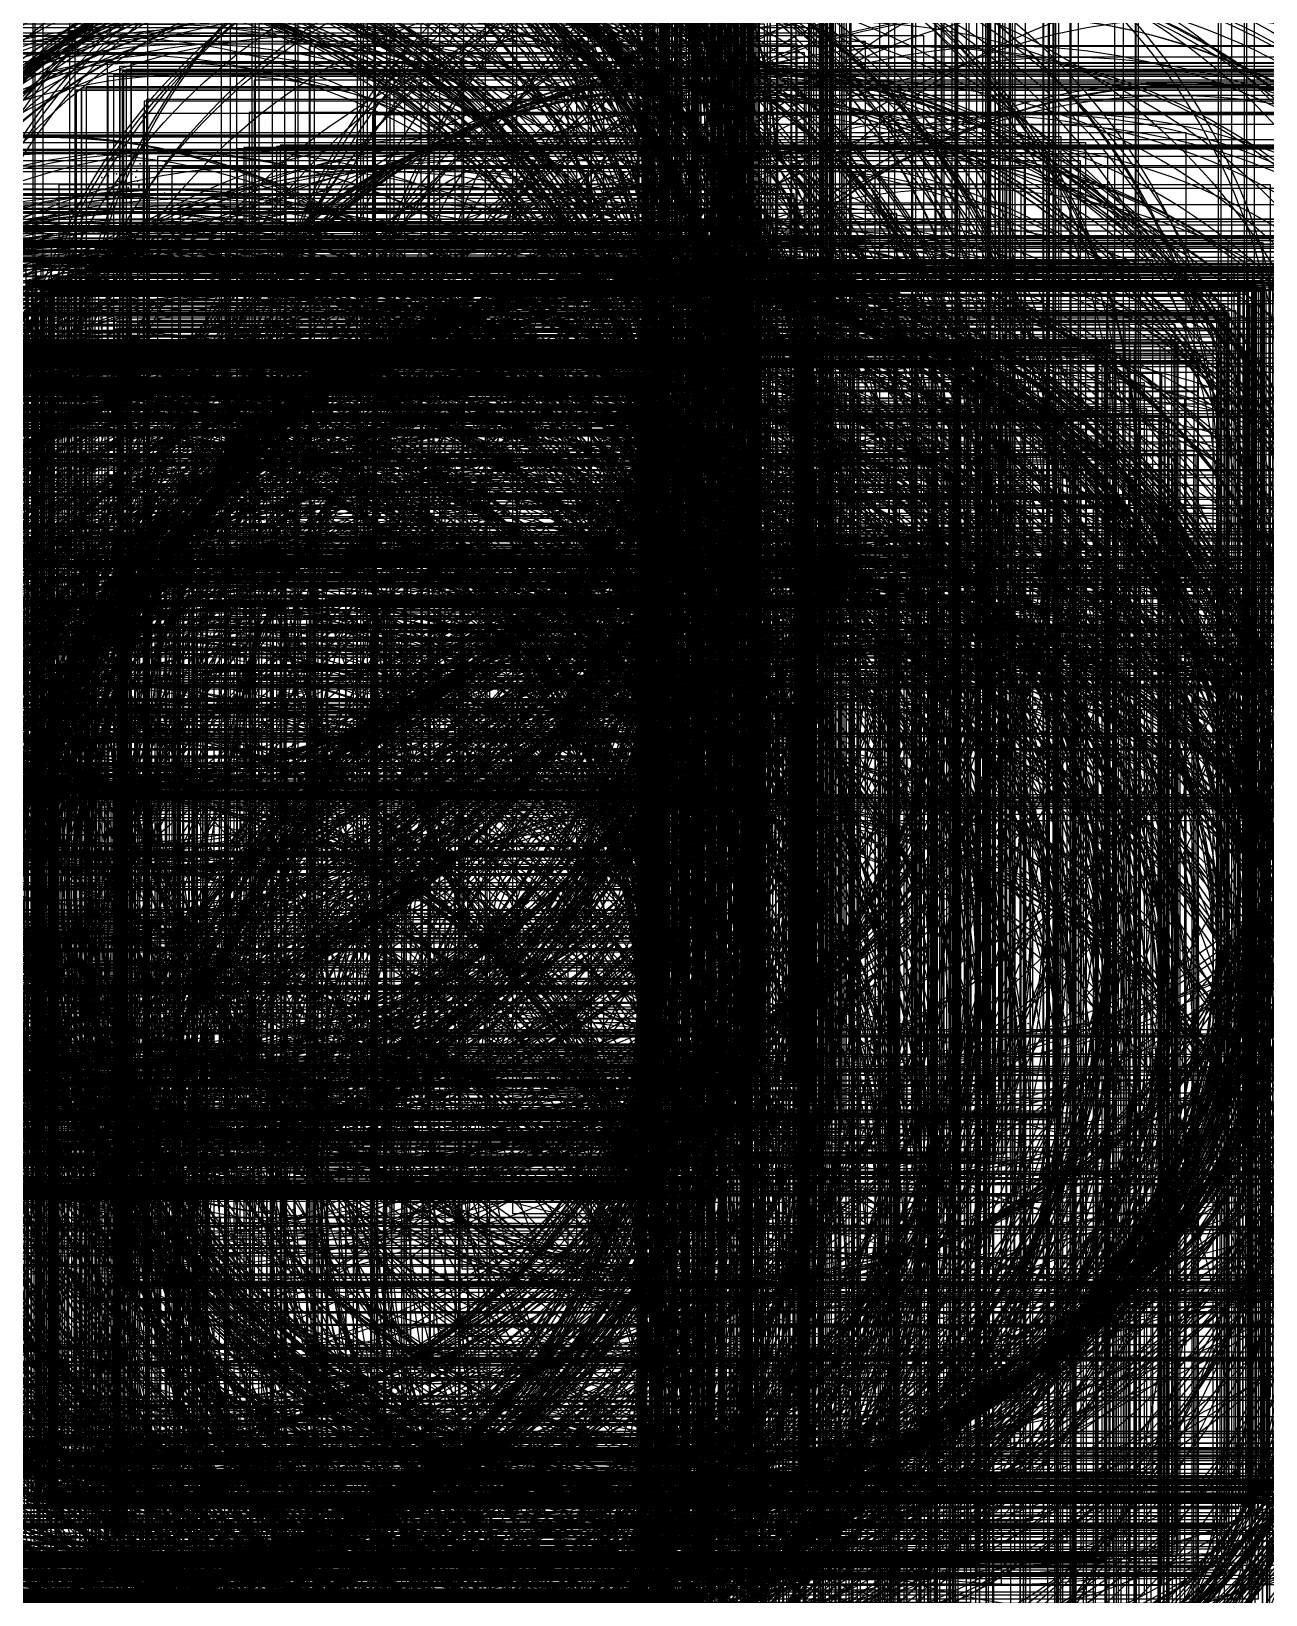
# Model space of a CAD drawing. Header units: inches. Extents: x 34.86 to 36.9, y 37.72 to 39.43.
# Drawn here: x 35.878 to 36.896, y 38.142 to 39.432 of the extents above; entities that cross this region are included whole.
import ezdxf

# ---------------------------------------------------------------- set-up
doc = ezdxf.new("R2010")
doc.units = ezdxf.units.IN
doc.header["$MEASUREMENT"] = 0
doc.header["$PDMODE"] = 96
doc.layers.add('TRAFOBINATIP', color=10, linetype='Continuous')

msp = doc.modelspace()

# ---------------------------------------------------------------- linework, layer by layer
at = {"layer": 'TRAFOBINATIP', "color": 5}
for p in [(35.9286, 39.4317), (35.974, 39.3708), (35.9742, 39.3696), (35.9446, 39.3259), (35.9728, 39.3245), (35.9459, 39.3141), (35.9482, 39.314), (35.9509, 39.314), (35.9528, 39.3172), (35.9537, 39.3124), (35.9608, 39.3139), (35.9675, 39.3224), (35.9704, 39.3218), (35.941, 39.2992), (35.964, 39.3114), (35.9938, 39.2993), (35.8992, 39.2887), (35.9476, 39.2551), (35.9532, 39.2594), (35.955, 39.2544), (35.9599, 39.2504), (35.9657, 39.2476), (35.958, 39.2443), (35.9591, 39.2368), (35.9692, 39.2363), (35.9709, 39.2414), (35.974, 39.2425), (35.8978, 39.2244), (35.8986, 39.2263), (35.9013, 39.2231), (35.9777, 39.2292), (35.8973, 39.2007), (35.9227, 39.2011), (35.9305, 39.1957), (35.9337, 39.1988), (35.9716, 39.2064), (35.974, 39.2069), (35.8927, 39.1869), (35.9043, 39.1876), (35.9064, 39.1917), (35.9352, 39.1953), (35.9357, 39.1871), (35.9389, 39.1839), (35.9506, 39.1828), (35.9534, 39.1893), (35.8831, 39.1743), (35.9289, 39.1722), (35.9398, 39.1734), (35.8913, 39.1496), (35.9135, 39.1503), (35.9303, 39.1564), (35.9364, 39.1446), (35.9024, 39.1408), (35.9069, 39.1376), (35.9184, 39.1434), (35.9388, 39.138), (35.9429, 39.1373), (35.9669, 39.1384), (35.8945, 39.1215), (35.8969, 39.1248), (35.8974, 39.1246), (35.8781, 39.1056), (35.8873, 39.1174), (35.9759, 39.1077), (36.4138, 39.1081), (36.0389, 39.0961), (36.0542, 39.0956), (36.4093, 39.1044), (36.6466, 39.103), (36.6993, 39.1019), (35.9409, 39.0795), (35.9457, 39.0832), (35.9457, 39.083), (35.9604, 39.0796), (35.9627, 39.0836), (35.9722, 39.0922), (35.9787, 39.0839), (36.0333, 39.0811), (36.045, 39.0886), (36.0506, 39.0893), (36.5626, 39.0856), (36.7344, 39.0875), (35.959, 39.0771), (35.9677, 39.0718), (35.9694, 39.076), (35.97, 39.0704), (35.973, 39.0734), (35.9743, 39.0691), (35.9784, 39.0731), (36.0282, 39.0783), (36.2719, 39.0759), (36.279, 39.0778), (36.289, 39.0708), (36.5599, 39.0745), (36.5655, 39.0731), (36.6076, 39.0774), (35.9734, 39.0636), (35.9734, 39.0608), (36.0054, 39.0649), (36.009, 39.0642), (36.0195, 39.0613), (36.0199, 39.0566), (36.0217, 39.0568), (36.1654, 39.0625), (36.1667, 39.0612), (36.1772, 39.0615), (36.1849, 39.0544), (36.2894, 39.0655), (36.2915, 39.0581), (36.3683, 39.0558), (36.7782, 39.0661), (35.9061, 39.0412), (35.9207, 39.0464), (35.9698, 39.0435), (35.9728, 39.0499), (36.0202, 39.0459), (36.0316, 39.0418), (36.1049, 39.0416), (36.1377, 39.0512), (36.2171, 39.0408), (36.3573, 39.0514), (36.3597, 39.0497), (36.655, 39.0456), (35.884, 39.03), (35.8916, 39.0299), (35.9555, 39.0382), (35.9874, 39.0401), (36.0317, 39.0383), (36.0342, 39.0345), (36.0377, 39.0312), (36.0398, 39.0366), (36.0398, 39.0339), (36.0469, 39.0344), (36.2127, 39.03), (36.2181, 39.0338), (36.2211, 39.038), (36.2218, 39.0358), (36.2233, 39.037), (36.2258, 39.037), (36.2349, 39.0352), (36.2418, 39.0393), (36.705, 39.0297), (35.887, 39.019), (35.9281, 39.0195), (35.9382, 39.0217), (35.942, 39.0256), (36.0331, 39.0191), (36.0352, 39.0209), (36.0451, 39.0226), (36.0465, 39.0242), (36.0485, 39.0234), (36.0531, 39.0257), (36.0854, 39.0188), (36.1043, 39.0165), (36.3573, 39.0202), (36.3872, 39.0206), (36.5346, 39.0173), (35.8833, 39.0109), (35.8905, 39.0037), (35.8976, 39.0139), (35.9105, 39.0097), (35.9149, 39.0145), (35.9268, 39.0086), (36.0903, 39.0096), (36.1051, 39.0127), (36.1245, 39.0059), (36.1629, 39.0036), (36.1696, 39.0029), (36.1735, 39.0024), (36.1794, 39.0054), (36.1857, 39.0023), (36.3808, 39.0108), (36.85, 39.0069), (35.8965, 38.9996), (35.8987, 39.0019), (35.9013, 38.9963), (35.9114, 38.9913), (35.9203, 39.0013), (35.926, 38.9974), (35.9268, 38.9994), (35.9852, 38.9908), (36.1076, 39.0016), (36.1237, 38.9932), (36.1678, 38.9996), (36.1687, 38.9906), (36.1732, 38.999), (36.2134, 39.0005), (36.2358, 38.9978), (36.5868, 38.9896), (36.6517, 38.998), (36.7524, 38.9911), (35.883, 38.9764), (35.8846, 38.9786), (35.9238, 38.984), (36.1417, 38.9803), (36.1423, 38.9773), (36.1496, 38.9867), (36.1763, 38.9857), (36.4738, 38.9802), (36.5955, 38.9887), (36.5977, 38.9886), (36.6605, 38.9851), (36.6615, 38.9812), (36.7146, 38.9844), (35.8849, 38.973), (35.8852, 38.968), (35.8916, 38.9717), (35.8961, 38.9731), (35.9006, 38.9702), (35.9089, 38.9691), (35.9113, 38.9693), (35.9209, 38.9682), (35.9495, 38.9754), (35.9537, 38.9714), (36.1401, 38.9729), (36.1406, 38.9743), (36.1516, 38.9748), (36.1874, 38.9714), (36.1897, 38.9723), (36.379, 38.9727), (36.6708, 38.9654), (36.8964, 38.9706), (36.1289, 38.9529), (36.131, 38.953), (36.775, 38.9561), (35.9828, 38.9376), (36.0386, 38.9482), (36.0415, 38.9459), (36.0781, 38.9419), (36.1294, 38.9466), (36.4138, 38.9458), (36.547, 38.9397), (36.6736, 38.9453), (36.677, 38.9445), (36.8374, 38.9426), (35.9362, 38.9273), (36.0257, 38.9346), (36.1143, 38.928), (35.9508, 38.9127), (36.0159, 38.914), (36.6072, 38.9191), (36.6113, 38.9197), (36.6858, 38.9195), (35.9837, 38.9064), (36.4403, 38.9057), (36.4508, 38.8996), (36.4599, 38.9051), (36.7331, 38.9104), (36.0173, 38.8965), (36.4409, 38.8944), (36.4529, 38.8984), (36.4538, 38.8972), (36.5618, 38.8913), (36.8276, 38.8897), (36.8395, 38.8874), (36.8397, 38.8881), (36.4143, 38.8829), (36.4149, 38.883), (36.419, 38.8847), (36.4193, 38.8848), (36.4231, 38.8856), (36.471, 38.8741), (36.4729, 38.8753), (36.8204, 38.8788), (36.47, 38.864), (36.5576, 38.8647), (36.7272, 38.8639), (36.3307, 38.848), (36.7099, 38.8549), (36.0294, 38.8342), (36.2276, 38.8446), (36.5477, 38.8348), (36.5532, 38.8359), (36.5832, 38.8377), (36.5879, 38.8345), (36.6462, 38.8421), (35.9803, 38.8331), (35.9855, 38.8315), (36.2159, 38.8314), (36.2436, 38.8249), (36.2662, 38.8305), (36.4819, 38.8284), (36.0742, 38.8205), (36.1686, 38.8158), (36.1829, 38.8185), (36.1974, 38.8185), (36.475, 38.8208), (35.9896, 38.8013), (36.0072, 38.7977), (36.1945, 38.8055), (36.4004, 38.8049), (36.6465, 38.8021), (35.9511, 38.7828), (35.9756, 38.7854), (35.9798, 38.7856), (36.0098, 38.7936), (36.1822, 38.7899), (35.9699, 38.7817), (35.9771, 38.774), (35.9779, 38.7711), (36.0921, 38.7814), (36.4506, 38.7717), (36.4591, 38.7766), (36.5108, 38.7763), (36.6084, 38.7745), (35.9644, 38.7677), (35.9665, 38.7665), (35.967, 38.7695), (36.0152, 38.7572), (36.0285, 38.7586), (36.1402, 38.7684), (36.3943, 38.7571), (36.4586, 38.763), (36.4591, 38.7616), (36.5377, 38.7589), (36.5382, 38.7669), (36.5388, 38.7667), (36.5402, 38.7604), (35.901, 38.7451), (35.9091, 38.7493), (35.9106, 38.7502), (35.9655, 38.756), (35.9659, 38.7564), (35.9663, 38.7469), (35.9781, 38.7509), (35.9803, 38.7491), (36.0122, 38.75), (36.122, 38.7453), (36.2706, 38.7499), (36.3654, 38.7565), (36.4086, 38.7493), (36.4302, 38.7524), (36.4507, 38.7498), (36.4655, 38.7539), (36.4705, 38.756), (36.4992, 38.7451), (36.5328, 38.7554), (35.8986, 38.7438), (35.9549, 38.7385), (35.9578, 38.7414), (35.9767, 38.7371), (36.0182, 38.7428), (36.0193, 38.7421), (36.1123, 38.7378), (36.284, 38.7411), (36.3032, 38.7431), (36.3703, 38.7348), (36.3734, 38.7386), (36.4146, 38.7333), (36.4174, 38.735), (36.4178, 38.7336), (36.418, 38.7336), (36.4224, 38.7362), (36.4233, 38.7356), (36.4332, 38.742), (36.5102, 38.7336), (36.621, 38.7393), (35.9865, 38.7297), (35.9896, 38.7254), (36.0592, 38.7212), (36.0914, 38.7184), (36.2169, 38.7242), (36.2558, 38.7259), (36.293, 38.7291), (36.3374, 38.7187), (36.3779, 38.7209), (36.3823, 38.7219), (36.385, 38.719), (36.3856, 38.7201), (36.3859, 38.7189), (36.3861, 38.725), (36.3879, 38.7246), (36.3889, 38.7224), (36.3903, 38.721), (36.3925, 38.7194), (36.3947, 38.7219), (36.3955, 38.7197), (36.3993, 38.7278), (36.3995, 38.7257), (36.4052, 38.7218), (36.407, 38.7257), (36.4078, 38.7309), (36.4082, 38.7286), (36.4111, 38.7233), (36.413, 38.7186), (36.4131, 38.7245), (36.4196, 38.7205), (36.4748, 38.7298), (36.5219, 38.7278), (36.056, 38.7131), (36.0572, 38.715), (36.0899, 38.716), (36.1065, 38.7097), (36.1089, 38.7103), (36.1089, 38.7102), (36.2129, 38.7075), (36.2652, 38.7066), (36.3742, 38.7128), (36.3743, 38.7138), (36.3825, 38.7064), (36.3836, 38.7064), (36.3883, 38.7176), (36.392, 38.717), (36.3967, 38.7172), (36.436, 38.7093), (36.5749, 38.7068), (36.2024, 38.7026), (36.3561, 38.6923), (36.3589, 38.6926), (36.3622, 38.6997), (36.3629, 38.7037), (36.3661, 38.6988), (36.3718, 38.7009), (36.4669, 38.693), (35.9639, 38.6803), (35.9659, 38.6806), (36.0109, 38.6805), (36.0606, 38.6884), (36.1308, 38.6834), (36.1611, 38.6839), (36.1714, 38.6847), (36.2134, 38.6849), (36.2326, 38.6849), (36.2803, 38.6892), (36.3685, 38.6845), (36.4465, 38.6859), (36.5498, 38.6813), (35.9627, 38.6729), (35.9641, 38.6728), (35.9659, 38.6676), (35.9666, 38.6728), (35.9666, 38.6699), (35.9702, 38.6744), (36.0278, 38.6684), (36.0344, 38.6697), (36.151, 38.6673), (36.1514, 38.6749), (36.1586, 38.6731), (36.1593, 38.6767), (36.1637, 38.6764), (36.1645, 38.6741), (36.1894, 38.6714), (36.2634, 38.6792), (36.2644, 38.6699), (36.2846, 38.6688), (36.3092, 38.6712), (36.3135, 38.6767), (36.319, 38.6747), (36.353, 38.6753), (36.356, 38.6687), (36.366, 38.6715), (36.3799, 38.6678), (36.5191, 38.6793), (35.9194, 38.657), (35.9311, 38.6567), (35.9355, 38.6548), (35.955, 38.6624), (36.0204, 38.6606), (36.0312, 38.6594), (36.0452, 38.6662), (36.1186, 38.654), (36.1205, 38.6614), (36.1212, 38.6614), (36.1478, 38.66), (36.1569, 38.657), (36.158, 38.6559), (36.2375, 38.6659), (36.2731, 38.6663), (36.3405, 38.6586), (36.3409, 38.6587), (36.3529, 38.6639), (36.3566, 38.6569), (36.4518, 38.662), (36.5864, 38.6549), (36.6623, 38.6576), (36.6853, 38.6659), (35.8813, 38.6461), (35.9066, 38.6425), (35.9271, 38.6487), (35.9335, 38.6444), (35.9353, 38.6452), (35.9372, 38.652), (35.9408, 38.6431), (35.9466, 38.6535), (35.9511, 38.6517), (35.954, 38.6464), (36.1391, 38.6456), (36.1783, 38.6505), (36.256, 38.644), (36.2964, 38.6416), (36.3108, 38.6498), (36.6907, 38.6501), (35.9202, 38.6361), (35.9295, 38.6371), (35.9382, 38.6395), (35.9462, 38.6403), (36.0595, 38.6285), (36.062, 38.6309), (36.1532, 38.6355), (36.2639, 38.6346), (36.3297, 38.6283), (36.341, 38.6346), (36.3905, 38.6381), (36.7536, 38.629), (35.8803, 38.6149), (35.9663, 38.6208), (35.9716, 38.6236), (35.975, 38.623), (36.1362, 38.6264), (36.1495, 38.6214), (36.1862, 38.615), (36.2653, 38.6167), (36.2712, 38.6154), (36.2899, 38.6159), (36.292, 38.6149), (36.3097, 38.6218), (36.4414, 38.6239), (36.5945, 38.6159), (36.7189, 38.6185), (35.88, 38.6131), (35.883, 38.6078), (35.9017, 38.6119), (35.9044, 38.6054), (35.9468, 38.6118), (36.1352, 38.6022), (36.2372, 38.6094), (36.256, 38.6139), (36.2749, 38.614), (36.289, 38.6028), (36.3084, 38.6073), (36.3155, 38.6109), (36.3166, 38.61), (36.4232, 38.6138), (36.45, 38.603), (36.7004, 38.613), (35.9009, 38.6012), (35.9009, 38.6), (35.9459, 38.6003), (35.9498, 38.5991), (36.0382, 38.5905), (36.1232, 38.5913), (36.2224, 38.6002), (36.3257, 38.591), (36.4273, 38.5975), (36.0364, 38.5824), (36.0893, 38.582), (36.0906, 38.5783), (36.112, 38.5823), (36.1427, 38.5803), (36.1713, 38.5814), (36.2401, 38.5777), (36.2734, 38.5778), (36.288, 38.5799), (36.3372, 38.5816), (36.339, 38.5815), (36.4215, 38.5859), (36.4222, 38.5858), (36.5654, 38.5852), (35.9075, 38.573), (35.9083, 38.5751), (36.0248, 38.5653), (36.056, 38.5736), (36.086, 38.5742), (36.1179, 38.5728), (36.1256, 38.5753), (36.2255, 38.5649), (36.2835, 38.5692), (36.3196, 38.5742), (36.438, 38.5653), (36.4771, 38.5633), (36.5551, 38.569), (36.5585, 38.5699), (36.025, 38.5583), (36.0457, 38.5505), (36.1937, 38.5527), (36.1941, 38.5542), (36.1966, 38.5544), (36.1967, 38.5543), (36.1984, 38.5561), (36.227, 38.561), (36.2713, 38.5629), (36.4598, 38.5568), (36.0415, 38.5377), (36.1677, 38.543), (36.2244, 38.5499), (36.2544, 38.5481), (36.2649, 38.5406), (36.2672, 38.546), (36.2818, 38.539), (36.2878, 38.5489), (36.3019, 38.5492), (36.3077, 38.5406), (36.3147, 38.5403), (36.4539, 38.5381), (36.5402, 38.5453), (36.7469, 38.5405), (36.0172, 38.5251), (36.0235, 38.5252), (36.0438, 38.5296), (36.2165, 38.5297), (36.3997, 38.5339), (36.7061, 38.5254), (36.7315, 38.5318), (35.8889, 38.5144), (35.9074, 38.5239), (36.0117, 38.514), (36.1602, 38.5131), (36.1604, 38.5117), (36.1606, 38.5119), (36.2021, 38.5212), (36.2771, 38.5223), (36.3848, 38.5165), (36.5141, 38.5159), (36.5174, 38.5167), (36.5371, 38.521), (36.6113, 38.5126), (36.6371, 38.513), (36.6373, 38.5164), (35.9696, 38.5083), (36.1116, 38.5009), (36.1186, 38.5023), (36.1249, 38.5033), (36.1379, 38.5071), (36.3774, 38.5039), (36.3982, 38.5072), (36.4247, 38.5012), (36.4751, 38.5057), (36.4917, 38.5044), (36.577, 38.5057), (36.6142, 38.5109), (35.9396, 38.4925), (36.0165, 38.4924), (36.0173, 38.4909), (36.0775, 38.497), (36.1147, 38.4893), (36.1148, 38.4899), (36.1148, 38.4896), (36.1176, 38.498), (36.1185, 38.4936), (36.1361, 38.4948), (36.1659, 38.4987), (36.172, 38.4865), (36.2459, 38.4936), (36.463, 38.4921), (36.4893, 38.4859), (36.4964, 38.4979), (36.5081, 38.4967), (36.5219, 38.4933), (36.5228, 38.4959), (36.5877, 38.4874), (36.6101, 38.4896), (36.687, 38.4872), (35.9496, 38.4805), (35.9514, 38.4732), (36.0879, 38.4839), (36.1107, 38.4814), (36.12, 38.4766), (36.455, 38.4783), (36.4639, 38.4844), (36.467, 38.4744), (36.472, 38.4757), (36.4882, 38.4824), (36.4951, 38.4787), (36.496, 38.4816), (36.4979, 38.4758), (36.4987, 38.4795), (36.5027, 38.478), (36.5035, 38.4826), (36.5117, 38.4744), (36.5722, 38.4752), (36.5952, 38.4837), (36.6318, 38.4752), (36.6606, 38.4761), (36.0289, 38.4624), (36.0769, 38.4644), (36.0789, 38.4615), (36.0868, 38.4603), (36.4732, 38.4665), (36.4978, 38.4728), (36.5076, 38.4657), (36.6222, 38.4633), (36.6692, 38.4648), (35.9606, 38.4484), (36.0242, 38.4584), (36.0332, 38.4533), (36.0742, 38.458), (36.0824, 38.4515), (36.0937, 38.4593), (36.1333, 38.4588), (36.6048, 38.4493), (36.6171, 38.4576), (36.6578, 38.4593), (36.6634, 38.456), (36.6685, 38.4542), (35.9986, 38.4471), (36.055, 38.4421), (36.1081, 38.4389), (36.1103, 38.4395), (36.3357, 38.4371), (36.4315, 38.4399), (36.4406, 38.4421), (36.4455, 38.4392), (36.4508, 38.4469), (36.4768, 38.442), (36.4796, 38.4401), (36.5005, 38.4396), (36.5127, 38.4396), (36.5863, 38.4353), (36.6435, 38.4469), (36.6585, 38.4362), (36.6751, 38.4418), (36.6904, 38.4398), (36.7069, 38.4423), (35.9652, 38.4297), (35.9777, 38.429), (35.9821, 38.4282), (35.9925, 38.4296), (36.0939, 38.4219), (36.0981, 38.4236), (36.4282, 38.422), (36.5148, 38.4314), (36.5578, 38.4281), (36.6702, 38.4293), (36.6832, 38.4311), (35.9596, 38.4205), (36.0122, 38.4179), (36.0151, 38.4178), (36.4313, 38.421), (36.4568, 38.4152), (36.5214, 38.4171), (36.5677, 38.4201), (36.5761, 38.415), (36.7276, 38.4152), (36.7304, 38.4105), (36.7308, 38.4112), (36.7377, 38.4186), (35.9799, 38.408), (36.0501, 38.3966), (36.0677, 38.404), (36.0821, 38.4061), (36.0822, 38.4076), (36.4142, 38.4002), (36.4179, 38.4058), (36.4385, 38.3965), (36.4569, 38.3982), (36.5193, 38.3971), (36.5226, 38.4033), (36.545, 38.4082), (36.5602, 38.408), (35.9163, 38.394), (35.9172, 38.3914), (35.933, 38.3926), (35.9398, 38.3921), (36.312, 38.3926), (36.4503, 38.3914), (36.4958, 38.3888), (35.8881, 38.375), (35.9953, 38.3753), (36.0072, 38.3763), (36.0446, 38.3806), (36.0528, 38.3798), (36.1391, 38.3808), (36.1407, 38.3787), (36.3876, 38.3718), (36.4979, 38.3755), (35.8807, 38.3651), (35.8858, 38.3656), (35.8883, 38.3666), (35.8935, 38.3618), (36.0029, 38.3594), (35.9597, 38.3459), (35.9632, 38.345), (35.9688, 38.35), (35.9836, 38.348), (36.0304, 38.3547), (36.3845, 38.3495), (36.3973, 38.3526), (36.4303, 38.3522), (36.4333, 38.3515), (35.8905, 38.3336), (36.413, 38.3396), (36.4451, 38.3394), (36.4614, 38.3319), (35.9318, 38.3268), (35.9661, 38.3221), (35.8888, 38.3087), (35.9061, 38.3117), (35.9102, 38.3107), (35.9192, 38.3069), (35.9456, 38.3173), (35.915, 38.3039), (36.3624, 38.2949), (36.3831, 38.2995), (36.3939, 38.2964), (36.4314, 38.293), (36.4344, 38.2964), (36.441, 38.2996), (36.4415, 38.295), (35.9484, 38.2827), (36.3937, 38.2801), (36.4434, 38.2902), (36.4476, 38.2916), (35.9144, 38.2687), (35.9164, 38.2601), (35.8947, 38.2501), (35.8968, 38.2503), (35.9035, 38.2529), (35.9357, 38.2532), (35.9403, 38.2513), (35.8935, 38.2038), (35.9204, 38.1805), (35.9249, 38.1827), (35.9253, 38.1868), (35.9748, 38.186), (35.9247, 38.1741), (35.9392, 38.1746), (35.9007, 38.159), (35.9484, 38.1586), (35.9572, 38.1587), (35.9207, 38.1415), (35.9419, 38.1477)]:
    msp.add_point(p, dxfattribs=at)
at = {"layer": 'TRAFOBINATIP', "color": 1}
for p in [(35.9415, 39.3124), (35.9544, 39.3123), (35.9562, 39.3181), (35.9648, 39.3169), (35.9359, 39.311), (35.9494, 39.3078), (35.9655, 39.3079), (35.9665, 39.3032), (35.9522, 39.2618), (35.9691, 39.2402), (35.9359, 39.1954), (35.9442, 39.1948), (35.8983, 39.1266), (35.9777, 39.0934), (35.8869, 39.0837), (35.9464, 39.0859), (35.9605, 39.0909), (35.9613, 39.0812), (35.9639, 39.0788), (36.5766, 39.0702), (36.0047, 39.0654), (36.0293, 39.0328), (36.0305, 39.0355), (36.0367, 39.029), (36.1813, 39.0057), (36.1579, 38.9998), (35.9383, 38.9662), (36.0098, 38.9211), (36.4232, 38.886), (36.4457, 38.8959), (35.8788, 38.8457), (36.248, 38.8396), (36.5548, 38.8357), (36.5801, 38.8366), (36.4939, 38.8192), (36.004, 38.7969), (36.5006, 38.7886), (35.9677, 38.7824), (36.4571, 38.7625), (35.9977, 38.7533), (36.008, 38.7432), (36.0132, 38.7386), (36.4174, 38.7344), (36.4223, 38.7354), (36.4283, 38.7397), (36.3745, 38.7245), (36.3751, 38.7229), (36.3752, 38.7204), (36.3779, 38.7236), (36.3885, 38.7226), (36.3934, 38.725), (36.3936, 38.7245), (36.4023, 38.7276), (36.4036, 38.7283), (36.4084, 38.7309), (36.0556, 38.7056), (36.3813, 38.7145), (36.4234, 38.718), (36.3642, 38.6966), (36.3661, 38.6977), (36.4484, 38.6915), (36.4496, 38.6864), (35.9729, 38.671), (35.9756, 38.6716), (36.0113, 38.6766), (36.0143, 38.6748), (36.0227, 38.667), (36.1511, 38.667), (36.2703, 38.6761), (36.3208, 38.6768), (36.3233, 38.6735), (36.3242, 38.6772), (36.1432, 38.6647), (36.3566, 38.6599), (36.3602, 38.6652), (35.9271, 38.6488), (36.1572, 38.6226), (36.2984, 38.6201), (36.3126, 38.6133), (36.2238, 38.6008), (36.4278, 38.5926), (35.9084, 38.5778), (36.2389, 38.5762), (36.3227, 38.5829), (36.5284, 38.5251), (36.1393, 38.5142), (36.6122, 38.5135), (36.124, 38.5029), (36.6177, 38.5036), (35.9576, 38.4942), (36.4839, 38.4921), (36.5843, 38.4924), (36.4891, 38.4821), (36.0804, 38.4571), (35.9712, 38.4301), (35.8842, 38.4042), (36.4534, 38.3963), (36.5209, 38.4063), (36.4541, 38.3902), (35.9987, 38.373), (36.0066, 38.376), (35.8811, 38.3686), (36.0011, 38.3656), (36.0273, 38.3562), (35.8899, 38.333), (35.8935, 38.3281), (35.9085, 38.3157), (36.4451, 38.3015)]:
    msp.add_point(p, dxfattribs=at)
at = {"layer": 'TRAFOBINATIP', "color": 7}
for p in [(35.9561, 39.3057), (35.9576, 39.3029), (35.9668, 39.3044), (35.9929, 39.3007), (35.9878, 39.298), (35.9523, 39.2617), (35.9706, 39.2352), (35.9532, 39.1865), (35.9288, 39.172), (35.9278, 39.1607), (35.9042, 39.1427), (35.8998, 39.1297), (35.9003, 39.1306), (35.8793, 39.106), (35.8841, 39.1138), (35.8789, 39.105), (35.9714, 39.0948), (36.6495, 39.1026), (35.9654, 39.081), (35.9608, 39.0768), (35.9635, 39.0781), (35.9711, 39.0669), (36.0236, 39.0503), (36.1981, 39.046), (35.8844, 39.0195), (35.8888, 39.0162), (35.9102, 39.018), (35.9128, 39.0055), (35.8866, 38.9977), (35.9143, 38.9956), (35.901, 38.9796), (35.9099, 38.9784), (35.9236, 38.9817), (35.9247, 38.983), (36.0299, 38.9301), (36.4507, 38.9027), (36.456, 38.9002), (36.4602, 38.9027), (36.6594, 38.8627), (35.8818, 38.8459), (35.889, 38.8442), (35.9062, 38.8311), (35.9402, 38.7961), (36.0078, 38.7883), (36.144, 38.7846), (35.9402, 38.7701), (35.9478, 38.7703), (35.9607, 38.7763), (36.1402, 38.7732), (35.9234, 38.7576), (35.9246, 38.7577), (35.9272, 38.7591), (35.9296, 38.761), (35.9322, 38.7647), (35.9161, 38.7537), (35.9195, 38.7549), (35.9554, 38.751), (35.931, 38.7417), (36.3818, 38.74), (36.3857, 38.7343), (36.4143, 38.7339), (36.4151, 38.7343), (36.4152, 38.7326), (36.4184, 38.7337), (36.4253, 38.7391), (36.4255, 38.7373), (36.4269, 38.74), (36.038, 38.7142), (36.3992, 38.7174), (36.1888, 38.7035), (36.2041, 38.7032), (36.4463, 38.6949), (35.9544, 38.6831), (36.3218, 38.6897), (35.9747, 38.6692), (35.9762, 38.6754), (36.0137, 38.6759), (36.1447, 38.6693), (36.1504, 38.6709), (36.218, 38.67), (36.2568, 38.6715), (36.2569, 38.6722), (36.2582, 38.6746), (36.2614, 38.6685), (36.2635, 38.67), (36.2638, 38.6697), (36.2654, 38.6689), (36.2681, 38.6728), (36.279, 38.6753), (36.288, 38.6738), (36.4022, 38.674), (35.9697, 38.6627), (36.0161, 38.6569), (36.0743, 38.6575), (36.1583, 38.6568), (36.2441, 38.6649), (36.2442, 38.6647), (35.8962, 38.641), (35.9188, 38.6417), (35.9281, 38.6483), (35.9366, 38.6502), (36.0006, 38.652), (36.1685, 38.6496), (36.3099, 38.6494), (35.8778, 38.6391), (35.8779, 38.6293), (35.8782, 38.6347), (35.8802, 38.6321), (35.8825, 38.6373), (35.8831, 38.6393), (35.8847, 38.6331), (35.8919, 38.6351), (35.8923, 38.6351), (35.8926, 38.6278), (35.8928, 38.6348), (35.8943, 38.6349), (35.8956, 38.6383), (35.8978, 38.6321), (35.8992, 38.6395), (35.9016, 38.6339), (35.904, 38.6278), (36.3407, 38.6341), (36.4385, 38.6288), (35.8827, 38.6196), (35.8843, 38.6229), (35.8882, 38.6265), (35.8924, 38.6187), (36.2484, 38.6163), (35.8778, 38.6133), (35.8791, 38.6109), (35.8855, 38.6052), (36.2358, 38.6026), (36.2376, 38.6116), (36.3084, 38.6146), (36.2351, 38.5975), (36.238, 38.5982), (36.0316, 38.5823), (36.1606, 38.5826), (36.2274, 38.5861), (36.2291, 38.5883), (36.572, 38.5821), (36.0941, 38.5579), (36.4534, 38.5378), (36.4535, 38.5379), (36.7558, 38.547), (36.0277, 38.5371), (36.0419, 38.5311), (36.0082, 38.5166), (36.016, 38.5216), (36.0162, 38.518), (36.6466, 38.5186), (36.1274, 38.5103), (36.1658, 38.5001), (36.0842, 38.4912), (36.0926, 38.4897), (36.0999, 38.4967), (36.1004, 38.4872), (36.4832, 38.4932), (36.4889, 38.4867), (35.9448, 38.4794), (36.4814, 38.4844), (36.0945, 38.4729), (36.0999, 38.4724), (36.4741, 38.4695), (36.011, 38.4585), (36.4843, 38.4543), (35.9726, 38.4358), (35.9762, 38.4402), (35.9946, 38.4464), (36.5773, 38.442), (36.6057, 38.4414), (36.587, 38.4248), (35.9802, 38.4088), (35.9452, 38.3984), (35.9482, 38.4061), (35.9811, 38.408), (36.0411, 38.3701), (35.8926, 38.3693), (35.9863, 38.3472), (36.4176, 38.3393), (36.4471, 38.3384), (35.9035, 38.3209), (35.8882, 38.3097), (35.9255, 38.3069), (35.9163, 38.3024), (35.9197, 38.3024), (36.4473, 38.2983), (36.4503, 38.2854), (35.9285, 38.2601), (35.9293, 38.2601), (35.8831, 38.2522), (35.9454, 38.1645), (35.9354, 38.1619), (35.9542, 38.1621)]:
    msp.add_point(p, dxfattribs=at)
at = {"layer": 'TRAFOBINATIP', "color": 250, "true_color": 0x101010}
for p in [(35.8859, 39.2145), (35.8902, 39.1169), (36.5419, 39.0264), (35.9034, 38.9962), (35.8919, 38.9719), (36.0662, 38.9234), (35.9921, 38.8008), (36.0221, 38.7426), (35.9541, 38.4989), (36.4402, 38.4951), (36.1119, 38.4735), (35.9486, 38.4728), (36.0907, 38.4603), (35.9979, 38.4422), (35.9181, 38.3168), (35.9209, 38.1793)]:
    msp.add_point(p, dxfattribs=at)
at = {"layer": 'TRAFOBINATIP', "color": 6}
msp.add_point((36.7061, 38.8634), dxfattribs=at)

doc.saveas('drawing.dxf')
